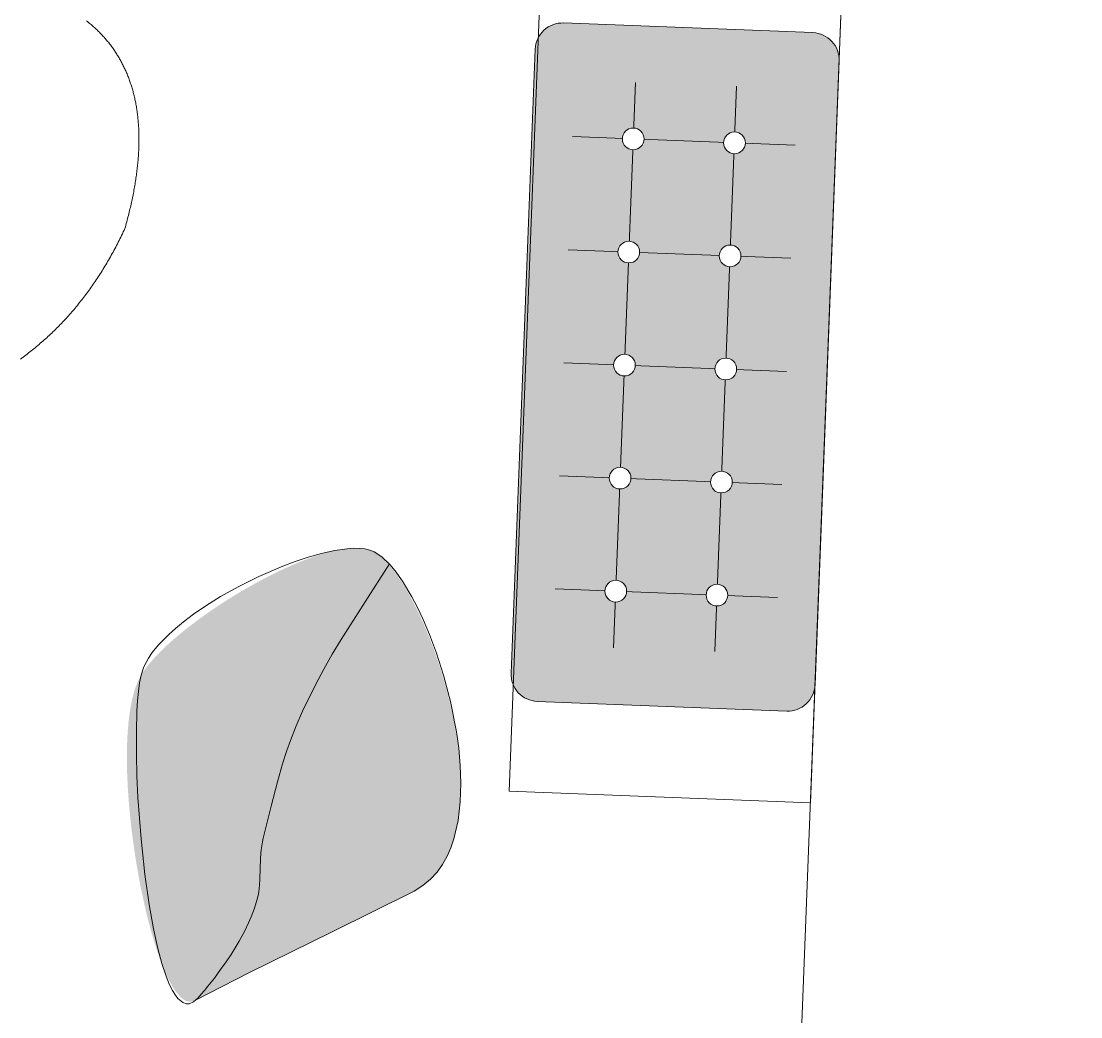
# Model space of a CAD drawing. Header units: millimetres. Extents: x 77208 to 83183, y 651 to 49284.
# Drawn here: x 81231 to 83183, y 35988 to 37821 of the extents above; entities that cross this region are included whole.
import ezdxf

# ---------------------------------------------------------------- set-up
doc = ezdxf.new("R2010")
doc.units = ezdxf.units.MM
doc.header["$MEASUREMENT"] = 0
for name, color, linetype, lineweight in [('FIXT-JNRY-PART', 42, 'Continuous', 0), ('FNSH-FLOR', 220, 'Continuous', 0), ('FURN-FREE', 1, 'Continuous', 0), ('FURN-PLNT', 211, 'Continuous', 0), ('PRES-FILL', 7, 'Continuous', 0)]:
    doc.layers.add(name, color=color, linetype=linetype, lineweight=lineweight)

# ---------------------------------------------------------------- blocks, each defined once
blk = doc.blocks.new('*U49')
at = {"linetype": 'ByBlock', "lineweight": -2}
blk.add_hatch(color=7, dxfattribs=at).paths.add_polyline_path([(-247.3, -615.9, -0.414214), (-295.3, -564), (-250.9, 585.1, -0.414214), (-199, 633.2), (260.6, 615.4, -0.414214), (308.7, 563.5), (264.3, -585.6, -0.414214), (212.4, -633.7)])
at = {"color": 0, "linetype": 'ByBlock', "lineweight": -2}
for p, q in [((-106.7, -517.1), (-66.5, 523.8)), ((79.8, -524.3), (120, 516.6)), ((-182.1, 424), (227.6, 408.2)), ((-190.1, 215.8), (219.6, 200)), ((-198.2, 7.7), (211.5, -8.2)), ((-206.2, -200.5), (203.5, -216.4)), ((-214.3, -408.7), (195.4, -424.5))]:
    blk.add_line(p, q, dxfattribs=at)
at = {"color": 0, "linetype": 'ByBlock', "lineweight": -2, "flags": 128}
blk.add_lwpolyline([(-247.3, -615.9, -0.414214), (-295.3, -564), (-250.9, 585.1, -0.414214), (-199, 633.2), (260.6, 615.4, -0.414214), (308.7, 563.5), (264.3, -585.6, -0.414214), (212.4, -633.7), (-247.3, -615.9)], format="xyb", close=True, dxfattribs=at)
at = {"color": 0, "linetype": 'ByBlock', "lineweight": -2}
for points in [[(-69.7, 439.7), (-71, 439.7), (-72.3, 439.6), (-73.5, 439.5), (-74.7, 439.3), (-76, 438.9), (-77.2, 438.6), (-78.3, 438.1), (-79.5, 437.6), (-80.6, 437), (-81.6, 436.3), (-82.7, 435.6), (-83.6, 434.8), (-84.6, 433.9), (-85.4, 433), (-86.2, 432.1), (-87, 431.1), (-87.7, 430), (-88.3, 428.9), (-88.8, 427.8), (-89.3, 426.6), (-89.7, 425.4), (-90, 424.2), (-90.2, 423), (-90.4, 421.7), (-90.5, 420.5), (-90.5, 419.2), (-90.4, 418), (-90.3, 416.7), (-90.1, 415.5), (-89.8, 414.3), (-89.4, 413.1), (-88.9, 411.9), (-88.4, 410.8), (-87.8, 409.6), (-87.1, 408.6), (-86.4, 407.6), (-85.6, 406.6), (-84.8, 405.7), (-83.8, 404.8), (-82.9, 404), (-81.9, 403.2), (-80.8, 402.6), (-79.7, 401.9), (-78.6, 401.4), (-77.4, 400.9), (-76.2, 400.5), (-75, 400.2), (-73.8, 400), (-72.5, 399.8), (-71.3, 399.7), (-70, 399.7), (-68.8, 399.8), (-67.5, 399.9), (-66.3, 400.2), (-65.1, 400.5), (-63.9, 400.8), (-62.7, 401.3), (-61.6, 401.8), (-60.5, 402.4), (-59.4, 403.1), (-58.4, 403.8), (-57.4, 404.6), (-56.5, 405.5), (-55.6, 406.4), (-54.8, 407.3), (-54.1, 408.3), (-53.4, 409.4), (-52.8, 410.5), (-52.2, 411.6), (-51.7, 412.8), (-51.3, 414), (-51, 415.2), (-50.8, 416.4), (-50.6, 417.7), (-50.5, 418.9), (-50.5, 420.2), (-50.6, 421.4), (-50.7, 422.7), (-51, 423.9), (-51.3, 425.1), (-51.6, 426.3), (-52.1, 427.5), (-52.6, 428.7), (-53.2, 429.8), (-53.9, 430.8), (-54.6, 431.8), (-55.4, 432.8), (-56.3, 433.7), (-57.2, 434.6), (-58.1, 435.4), (-59.2, 436.2), (-60.2, 436.8), (-61.3, 437.5), (-62.4, 438), (-63.6, 438.5), (-64.8, 438.9), (-66, 439.2), (-67.2, 439.4)], [(116.8, 432.5), (115.5, 432.5), (114.3, 432.4), (113, 432.3), (111.8, 432), (110.6, 431.7), (109.4, 431.4), (108.2, 430.9), (107.1, 430.4), (106, 429.8), (104.9, 429.1), (103.9, 428.4), (102.9, 427.6), (102, 426.7), (101.1, 425.8), (100.3, 424.9), (99.6, 423.9), (98.9, 422.8), (98.3, 421.7), (97.7, 420.6), (97.3, 419.4), (96.9, 418.2), (96.5, 417), (96.3, 415.8), (96.1, 414.5), (96, 413.3), (96, 412), (96.1, 410.8), (96.2, 409.5), (96.5, 408.3), (96.8, 407.1), (97.2, 405.9), (97.6, 404.7), (98.1, 403.5), (98.7, 402.4), (99.4, 401.4), (100.1, 400.4), (100.9, 399.4), (101.8, 398.5), (102.7, 397.6), (103.6, 396.8), (104.7, 396), (105.7, 395.4), (106.8, 394.7), (107.9, 394.2), (109.1, 393.7), (110.3, 393.3), (111.5, 393), (112.7, 392.8), (114, 392.6), (115.2, 392.5), (116.5, 392.5), (117.8, 392.6), (119, 392.7), (120.2, 392.9), (121.5, 393.2), (122.7, 393.6), (123.8, 394.1), (125, 394.6), (126.1, 395.2), (127.1, 395.9), (128.2, 396.6), (129.1, 397.4), (130.1, 398.3), (130.9, 399.2), (131.7, 400.1), (132.5, 401.1), (133.2, 402.2), (133.8, 403.3), (134.3, 404.4), (134.8, 405.6), (135.2, 406.8), (135.5, 408), (135.8, 409.2), (135.9, 410.5), (136, 411.7), (136, 413), (135.9, 414.2), (135.8, 415.5), (135.6, 416.7), (135.3, 417.9), (134.9, 419.1), (134.4, 420.3), (133.9, 421.4), (133.3, 422.6), (132.6, 423.6), (131.9, 424.6), (131.1, 425.6), (130.3, 426.5), (129.4, 427.4), (128.4, 428.2), (127.4, 429), (126.3, 429.6), (125.2, 430.2), (124.1, 430.8), (122.9, 431.3), (121.7, 431.7), (120.5, 432), (119.3, 432.2)], [(-77.8, 231.5), (-79, 231.5), (-80.3, 231.4), (-81.5, 231.3), (-82.8, 231.1), (-84, 230.8), (-85.2, 230.4), (-86.4, 229.9), (-87.5, 229.4), (-88.6, 228.8), (-89.7, 228.1), (-90.7, 227.4), (-91.7, 226.6), (-92.6, 225.8), (-93.5, 224.9), (-94.3, 223.9), (-95, 222.9), (-95.7, 221.8), (-96.3, 220.7), (-96.9, 219.6), (-97.3, 218.4), (-97.7, 217.2), (-98, 216), (-98.3, 214.8), (-98.5, 213.6), (-98.5, 212.3), (-98.6, 211), (-98.5, 209.8), (-98.3, 208.5), (-98.1, 207.3), (-97.8, 206.1), (-97.4, 204.9), (-97, 203.7), (-96.4, 202.6), (-95.8, 201.5), (-95.2, 200.4), (-94.5, 199.4), (-93.7, 198.4), (-92.8, 197.5), (-91.9, 196.6), (-90.9, 195.8), (-89.9, 195.1), (-88.9, 194.4), (-87.8, 193.8), (-86.6, 193.2), (-85.5, 192.8), (-84.3, 192.4), (-83.1, 192), (-81.8, 191.8), (-80.6, 191.6), (-79.3, 191.5), (-78.1, 191.5), (-76.8, 191.6), (-75.6, 191.7), (-74.3, 192), (-73.1, 192.3), (-71.9, 192.7), (-70.7, 193.1), (-69.6, 193.6), (-68.5, 194.2), (-67.4, 194.9), (-66.4, 195.6), (-65.4, 196.4), (-64.5, 197.3), (-63.7, 198.2), (-62.8, 199.2), (-62.1, 200.2), (-61.4, 201.2), (-60.8, 202.3), (-60.3, 203.4), (-59.8, 204.6), (-59.4, 205.8), (-59.1, 207), (-58.8, 208.3), (-58.7, 209.5), (-58.6, 210.8), (-58.6, 212), (-58.6, 213.3), (-58.8, 214.5), (-59, 215.7), (-59.3, 217), (-59.7, 218.2), (-60.1, 219.3), (-60.7, 220.5), (-61.3, 221.6), (-61.9, 222.6), (-62.7, 223.7), (-63.5, 224.6), (-64.3, 225.6), (-65.2, 226.4), (-66.2, 227.2), (-67.2, 228), (-68.3, 228.7), (-69.4, 229.3), (-70.5, 229.8), (-71.6, 230.3), (-72.8, 230.7), (-74.1, 231), (-75.3, 231.3)], [(108.7, 224.3), (107.5, 224.3), (106.2, 224.2), (105, 224.1), (103.8, 223.9), (102.5, 223.6), (101.3, 223.2), (100.2, 222.7), (99, 222.2), (97.9, 221.6), (96.9, 220.9), (95.8, 220.2), (94.9, 219.4), (93.9, 218.6), (93.1, 217.7), (92.3, 216.7), (91.5, 215.7), (90.8, 214.6), (90.2, 213.5), (89.7, 212.4), (89.2, 211.2), (88.8, 210), (88.5, 208.8), (88.2, 207.6), (88.1, 206.3), (88, 205.1), (88, 203.8), (88.1, 202.6), (88.2, 201.3), (88.4, 200.1), (88.7, 198.9), (89.1, 197.7), (89.6, 196.5), (90.1, 195.4), (90.7, 194.3), (91.4, 193.2), (92.1, 192.2), (92.9, 191.2), (93.7, 190.3), (94.6, 189.4), (95.6, 188.6), (96.6, 187.9), (97.7, 187.2), (98.8, 186.6), (99.9, 186), (101.1, 185.5), (102.3, 185.2), (103.5, 184.8), (104.7, 184.6), (105.9, 184.4), (107.2, 184.3), (108.5, 184.3), (109.7, 184.4), (111, 184.5), (112.2, 184.8), (113.4, 185.1), (114.6, 185.5), (115.8, 185.9), (116.9, 186.4), (118, 187), (119.1, 187.7), (120.1, 188.4), (121.1, 189.2), (122, 190.1), (122.9, 191), (123.7, 191.9), (124.4, 193), (125.1, 194), (125.7, 195.1), (126.3, 196.2), (126.7, 197.4), (127.1, 198.6), (127.5, 199.8), (127.7, 201), (127.9, 202.3), (128, 203.5), (128, 204.8), (127.9, 206.1), (127.8, 207.3), (127.5, 208.5), (127.2, 209.8), (126.8, 211), (126.4, 212.1), (125.9, 213.3), (125.3, 214.4), (124.6, 215.4), (123.9, 216.5), (123.1, 217.4), (122.2, 218.4), (121.3, 219.2), (120.3, 220), (119.3, 220.8), (118.3, 221.5), (117.2, 222.1), (116, 222.6), (114.9, 223.1), (113.7, 223.5), (112.5, 223.8), (111.2, 224)], [(-85.8, 23.3), (-87.1, 23.3), (-88.3, 23.3), (-89.6, 23.1), (-90.8, 22.9), (-92, 22.6), (-93.2, 22.2), (-94.4, 21.8), (-95.6, 21.2), (-96.7, 20.6), (-97.7, 20), (-98.7, 19.2), (-99.7, 18.4), (-100.6, 17.6), (-101.5, 16.7), (-102.3, 15.7), (-103.1, 14.7), (-103.7, 13.7), (-104.4, 12.6), (-104.9, 11.4), (-105.4, 10.3), (-105.8, 9.1), (-106.1, 7.9), (-106.3, 6.6), (-106.5, 5.4), (-106.6, 4.1), (-106.6, 2.9), (-106.5, 1.6), (-106.4, 0.4), (-106.2, -0.9), (-105.9, -2.1), (-105.5, -3.3), (-105, -4.5), (-104.5, -5.6), (-103.9, -6.7), (-103.2, -7.8), (-102.5, -8.8), (-101.7, -9.8), (-100.8, -10.7), (-99.9, -11.6), (-99, -12.4), (-98, -13.1), (-96.9, -13.8), (-95.8, -14.4), (-94.7, -15), (-93.5, -15.4), (-92.3, -15.8), (-91.1, -16.1), (-89.9, -16.4), (-88.6, -16.6), (-87.4, -16.6), (-86.1, -16.6), (-84.9, -16.6), (-83.6, -16.4), (-82.4, -16.2), (-81.2, -15.9), (-80, -15.5), (-78.8, -15.1), (-77.7, -14.5), (-76.5, -13.9), (-75.5, -13.3), (-74.5, -12.5), (-73.5, -11.8), (-72.6, -10.9), (-71.7, -10), (-70.9, -9), (-70.1, -8), (-69.5, -7), (-68.9, -5.9), (-68.3, -4.7), (-67.8, -3.6), (-67.4, -2.4), (-67.1, -1.2), (-66.9, 0.1), (-66.7, 1.3), (-66.6, 2.6), (-66.6, 3.8), (-66.7, 5.1), (-66.8, 6.3), (-67.1, 7.6), (-67.4, 8.8), (-67.7, 10), (-68.2, 11.2), (-68.7, 12.3), (-69.3, 13.4), (-70, 14.5), (-70.7, 15.5), (-71.5, 16.5), (-72.4, 17.4), (-73.3, 18.3), (-74.2, 19.1), (-75.2, 19.8), (-76.3, 20.5), (-77.4, 21.1), (-78.5, 21.6), (-79.7, 22.1), (-80.9, 22.5), (-82.1, 22.8), (-83.3, 23.1)], [(100.7, 16.1), (99.4, 16.1), (98.2, 16.1), (96.9, 15.9), (95.7, 15.7), (94.5, 15.4), (93.3, 15), (92.1, 14.6), (91, 14), (89.9, 13.4), (88.8, 12.8), (87.8, 12), (86.8, 11.2), (85.9, 10.4), (85, 9.5), (84.2, 8.5), (83.5, 7.5), (82.8, 6.4), (82.2, 5.3), (81.6, 4.2), (81.2, 3), (80.8, 1.9), (80.4, 0.6), (80.2, -0.6), (80, -1.8), (79.9, -3.1), (79.9, -4.3), (80, -5.6), (80.2, -6.8), (80.4, -8.1), (80.7, -9.3), (81.1, -10.5), (81.5, -11.7), (82, -12.8), (82.6, -13.9), (83.3, -15), (84, -16), (84.8, -17), (85.7, -17.9), (86.6, -18.8), (87.6, -19.6), (88.6, -20.3), (89.6, -21), (90.7, -21.6), (91.9, -22.2), (93, -22.6), (94.2, -23), (95.4, -23.3), (96.7, -23.6), (97.9, -23.8), (99.2, -23.8), (100.4, -23.9), (101.7, -23.8), (102.9, -23.6), (104.2, -23.4), (105.4, -23.1), (106.6, -22.7), (107.7, -22.3), (108.9, -21.7), (110, -21.1), (111.1, -20.5), (112.1, -19.8), (113, -19), (114, -18.1), (114.8, -17.2), (115.6, -16.2), (116.4, -15.2), (117.1, -14.2), (117.7, -13.1), (118.2, -11.9), (118.7, -10.8), (119.1, -9.6), (119.4, -8.4), (119.7, -7.1), (119.8, -5.9), (119.9, -4.6), (119.9, -3.4), (119.9, -2.1), (119.7, -0.9), (119.5, 0.4), (119.2, 1.6), (118.8, 2.8), (118.3, 3.9), (117.8, 5.1), (117.2, 6.2), (116.6, 7.3), (115.8, 8.3), (115, 9.3), (114.2, 10.2), (113.3, 11), (112.3, 11.9), (111.3, 12.6), (110.2, 13.3), (109.1, 13.9), (108, 14.4), (106.8, 14.9), (105.6, 15.3), (104.4, 15.6), (103.2, 15.9)], [(-93.9, -184.8), (-95.1, -184.8), (-96.4, -184.9), (-97.6, -185.1), (-98.9, -185.3), (-100.1, -185.6), (-101.3, -186), (-102.5, -186.4), (-103.6, -186.9), (-104.7, -187.5), (-105.8, -188.2), (-106.8, -188.9), (-107.8, -189.7), (-108.7, -190.6), (-109.6, -191.5), (-110.4, -192.5), (-111.1, -193.5), (-111.8, -194.5), (-112.4, -195.6), (-112.9, -196.8), (-113.4, -197.9), (-113.8, -199.1), (-114.1, -200.3), (-114.4, -201.6), (-114.5, -202.8), (-114.6, -204.1), (-114.6, -205.3), (-114.6, -206.6), (-114.4, -207.8), (-114.2, -209.1), (-113.9, -210.3), (-113.5, -211.5), (-113.1, -212.6), (-112.5, -213.8), (-111.9, -214.9), (-111.3, -216), (-110.5, -217), (-109.7, -217.9), (-108.9, -218.9), (-108, -219.7), (-107, -220.5), (-106, -221.3), (-105, -222), (-103.9, -222.6), (-102.7, -223.1), (-101.6, -223.6), (-100.4, -224), (-99.2, -224.3), (-97.9, -224.6), (-96.7, -224.7), (-95.4, -224.8), (-94.2, -224.8), (-92.9, -224.8), (-91.7, -224.6), (-90.4, -224.4), (-89.2, -224.1), (-88, -223.7), (-86.8, -223.2), (-85.7, -222.7), (-84.6, -222.1), (-83.5, -221.5), (-82.5, -220.7), (-81.5, -219.9), (-80.6, -219.1), (-79.7, -218.2), (-78.9, -217.2), (-78.2, -216.2), (-77.5, -215.1), (-76.9, -214), (-76.4, -212.9), (-75.9, -211.7), (-75.5, -210.5), (-75.2, -209.3), (-74.9, -208.1), (-74.8, -206.9), (-74.7, -205.6), (-74.7, -204.3), (-74.7, -203.1), (-74.9, -201.8), (-75.1, -200.6), (-75.4, -199.4), (-75.8, -198.2), (-76.2, -197), (-76.8, -195.9), (-77.4, -194.8), (-78, -193.7), (-78.8, -192.7), (-79.6, -191.7), (-80.4, -190.8), (-81.3, -189.9), (-82.3, -189.1), (-83.3, -188.4), (-84.3, -187.7), (-85.4, -187.1), (-86.6, -186.5), (-87.7, -186.1), (-88.9, -185.7), (-90.1, -185.3), (-91.4, -185.1)], [(92.7, -192.1), (91.4, -192), (90.1, -192.1), (88.9, -192.3), (87.7, -192.5), (86.4, -192.8), (85.2, -193.2), (84.1, -193.6), (82.9, -194.2), (81.8, -194.8), (80.8, -195.4), (79.7, -196.1), (78.8, -196.9), (77.8, -197.8), (77, -198.7), (76.2, -199.7), (75.4, -200.7), (74.7, -201.7), (74.1, -202.8), (73.6, -204), (73.1, -205.1), (72.7, -206.3), (72.4, -207.5), (72.2, -208.8), (72, -210), (71.9, -211.3), (71.9, -212.5), (72, -213.8), (72.1, -215), (72.3, -216.3), (72.6, -217.5), (73, -218.7), (73.5, -219.9), (74, -221), (74.6, -222.1), (75.3, -223.2), (76, -224.2), (76.8, -225.2), (77.6, -226.1), (78.5, -226.9), (79.5, -227.8), (80.5, -228.5), (81.6, -229.2), (82.7, -229.8), (83.8, -230.3), (85, -230.8), (86.2, -231.2), (87.4, -231.5), (88.6, -231.8), (89.9, -231.9), (91.1, -232), (92.4, -232), (93.6, -232), (94.9, -231.8), (96.1, -231.6), (97.3, -231.3), (98.5, -230.9), (99.7, -230.5), (100.8, -229.9), (101.9, -229.3), (103, -228.7), (104, -227.9), (105, -227.1), (105.9, -226.3), (106.8, -225.4), (107.6, -224.4), (108.3, -223.4), (109, -222.3), (109.6, -221.2), (110.2, -220.1), (110.7, -218.9), (111, -217.8), (111.4, -216.5), (111.6, -215.3), (111.8, -214.1), (111.9, -212.8), (111.9, -211.6), (111.8, -210.3), (111.7, -209.1), (111.4, -207.8), (111.1, -206.6), (110.7, -205.4), (110.3, -204.2), (109.8, -203.1), (109.2, -202), (108.5, -200.9), (107.8, -199.9), (107, -198.9), (106.1, -198), (105.2, -197.1), (104.3, -196.3), (103.2, -195.6), (102.2, -194.9), (101.1, -194.3), (100, -193.7), (98.8, -193.3), (97.6, -192.9), (96.4, -192.6), (95.2, -192.3)], [(-101.9, -393), (-103.2, -393), (-104.4, -393.1), (-105.7, -393.2), (-106.9, -393.5), (-108.1, -393.8), (-109.3, -394.1), (-110.5, -394.6), (-111.6, -395.1), (-112.8, -395.7), (-113.8, -396.4), (-114.8, -397.1), (-115.8, -397.9), (-116.7, -398.8), (-117.6, -399.7), (-118.4, -400.6), (-119.2, -401.6), (-119.8, -402.7), (-120.4, -403.8), (-121, -404.9), (-121.5, -406.1), (-121.9, -407.3), (-122.2, -408.5), (-122.4, -409.7), (-122.6, -411), (-122.7, -412.2), (-122.7, -413.5), (-122.6, -414.7), (-122.5, -416), (-122.2, -417.2), (-121.9, -418.5), (-121.6, -419.6), (-121.1, -420.8), (-120.6, -422), (-120, -423.1), (-119.3, -424.1), (-118.6, -425.2), (-117.8, -426.1), (-116.9, -427), (-116, -427.9), (-115.1, -428.7), (-114.1, -429.5), (-113, -430.1), (-111.9, -430.8), (-110.8, -431.3), (-109.6, -431.8), (-108.4, -432.2), (-107.2, -432.5), (-106, -432.7), (-104.7, -432.9), (-103.5, -433), (-102.2, -433), (-101, -432.9), (-99.7, -432.8), (-98.5, -432.6), (-97.3, -432.3), (-96.1, -431.9), (-94.9, -431.4), (-93.7, -430.9), (-92.6, -430.3), (-91.6, -429.6), (-90.6, -428.9), (-89.6, -428.1), (-88.7, -427.3), (-87.8, -426.3), (-87, -425.4), (-86.2, -424.4), (-85.6, -423.3), (-84.9, -422.2), (-84.4, -421.1), (-83.9, -419.9), (-83.5, -418.7), (-83.2, -417.5), (-83, -416.3), (-82.8, -415), (-82.7, -413.8), (-82.7, -412.5), (-82.8, -411.3), (-82.9, -410), (-83.1, -408.8), (-83.5, -407.6), (-83.8, -406.4), (-84.3, -405.2), (-84.8, -404.1), (-85.4, -403), (-86.1, -401.9), (-86.8, -400.9), (-87.6, -399.9), (-88.5, -399), (-89.4, -398.1), (-90.3, -397.3), (-91.3, -396.5), (-92.4, -395.9), (-93.5, -395.3), (-94.6, -394.7), (-95.8, -394.2), (-97, -393.8), (-98.2, -393.5), (-99.4, -393.3)], [(84.6, -400.2), (83.4, -400.2), (82.1, -400.3), (80.9, -400.4), (79.6, -400.7), (78.4, -401), (77.2, -401.4), (76, -401.8), (74.9, -402.3), (73.8, -402.9), (72.7, -403.6), (71.7, -404.3), (70.7, -405.1), (69.8, -406), (68.9, -406.9), (68.1, -407.8), (67.4, -408.9), (66.7, -409.9), (66.1, -411), (65.5, -412.1), (65.1, -413.3), (64.7, -414.5), (64.4, -415.7), (64.1, -416.9), (63.9, -418.2), (63.9, -419.4), (63.8, -420.7), (63.9, -422), (64.1, -423.2), (64.3, -424.4), (64.6, -425.7), (65, -426.9), (65.4, -428), (66, -429.2), (66.6, -430.3), (67.2, -431.3), (67.9, -432.4), (68.7, -433.3), (69.6, -434.3), (70.5, -435.1), (71.5, -435.9), (72.5, -436.7), (73.5, -437.4), (74.6, -438), (75.8, -438.5), (76.9, -439), (78.1, -439.4), (79.3, -439.7), (80.6, -439.9), (81.8, -440.1), (83.1, -440.2), (84.3, -440.2), (85.6, -440.1), (86.8, -440), (88.1, -439.8), (89.3, -439.5), (90.5, -439.1), (91.6, -438.6), (92.8, -438.1), (93.9, -437.5), (95, -436.8), (96, -436.1), (97, -435.3), (97.9, -434.5), (98.7, -433.6), (99.6, -432.6), (100.3, -431.6), (101, -430.5), (101.6, -429.4), (102.1, -428.3), (102.6, -427.1), (103, -425.9), (103.3, -424.7), (103.6, -423.5), (103.7, -422.2), (103.8, -421), (103.8, -419.7), (103.8, -418.5), (103.6, -417.2), (103.4, -416), (103.1, -414.8), (102.7, -413.6), (102.3, -412.4), (101.7, -411.3), (101.1, -410.2), (100.5, -409.1), (99.7, -408.1), (98.9, -407.1), (98.1, -406.2), (97.2, -405.3), (96.2, -404.5), (95.2, -403.8), (94.1, -403.1), (93, -402.5), (91.9, -401.9), (90.7, -401.4), (89.6, -401.1), (88.3, -400.7), (87.1, -400.5)]]:
    blk.add_wipeout(points, dxfattribs=at)
for centre in [(-70.5, 419.7), (116, 412.5), (-78.6, 211.5), (108, 204.3), (-86.6, 3.3), (99.9, -3.9), (-94.7, -204.8), (91.9, -212), (-102.7, -413), (83.8, -420.2)]:
    blk.add_circle(centre, 20, dxfattribs=at)

msp = doc.modelspace()

# ---------------------------------------------------------------- hatches: boundary and pattern name
at = {"layer": 'PRES-FILL'}
h = msp.add_hatch(color=7, dxfattribs=at)
edge = h.paths.add_edge_path()
edge.add_spline(control_points=[(81555.3, 36021.2), (81555.7, 36021.5), (81556.1, 36021.9), (81556.5, 36022.3)], knot_values=[0, 0, 0, 0, 1, 1, 1, 1], degree=3, periodic=0)
edge.add_spline(control_points=[(81556.5, 36022.3), (81556.6, 36022.4), (81556.7, 36022.5), (81556.9, 36022.6), (81566.8, 36032.5), (81583.4, 36050.9), (81600.6, 36073.7)], knot_values=[0, 0, 0, 0, 0.013016, 0.013016, 0.013016, 1, 1, 1, 1], degree=3, periodic=0)
edge.add_spline(control_points=[(81600.6, 36073.7), (81629.1, 36111.3), (81659.6, 36160.9), (81665.8, 36204.5)], knot_values=[0, 0, 0, 0, 1, 1, 1, 1], degree=3, periodic=0)
edge.add_line((81665.8, 36204.5), (81665.8, 36204.5))
edge.add_spline(control_points=[(81665.8, 36204.5), (81666.1, 36206.2), (81666.3, 36207.9), (81666.5, 36209.6)], knot_values=[0, 0, 0, 0, 1, 1, 1, 1], degree=3, periodic=0)
edge.add_spline(control_points=[(81666.5, 36209.6), (81670.9, 36245.2), (81668.5, 36281.8), (81677, 36316.6)], knot_values=[0, 0, 0, 0, 1, 1, 1, 1], degree=3, periodic=0)
edge.add_line((81677, 36316.6), (81677, 36316.6))
edge.add_line((81677, 36316.6), (81677, 36316.6))
edge.add_spline(control_points=[(81677, 36316.6), (81696.3, 36395.8), (81714.2, 36476.1), (81749.3, 36550.5)], knot_values=[0, 0, 0, 0, 1, 1, 1, 1], degree=3, periodic=0)
edge.add_spline(control_points=[(81749.3, 36550.5), (81763.6, 36580.7), (81778.4, 36610.3), (81794.6, 36639.1)], knot_values=[0, 0, 0, 0, 1, 1, 1, 1], degree=3, periodic=0)
edge.add_spline(control_points=[(81794.6, 36639.1), (81802.9, 36653.7), (81811.5, 36668.2), (81820.6, 36682.5)], knot_values=[0, 0, 0, 0, 1, 1, 1, 1], degree=3, periodic=0)
edge.add_line((81820.6, 36682.5), (81908.4, 36820.6))
edge.add_spline(control_points=[(81908.4, 36820.6), (81899.1, 36831.3), (81890, 36839.4), (81881.3, 36844.4), (81804.3, 36888.7), (81512.9, 36717.7), (81452, 36617.1), (81377.1, 36493.3), (81479.6, 35958.4), (81554.7, 36020.6)], knot_values=[0, 0, 0, 0, 0.048113, 0.048113, 0.048113, 0.474872, 0.474872, 0.474872, 1, 1, 1, 1], degree=3, periodic=0)
edge.add_spline(control_points=[(81554.7, 36020.6), (81554.9, 36020.8), (81555.1, 36021), (81555.3, 36021.2)], knot_values=[0, 0, 0, 0, 1, 1, 1, 1], degree=3, periodic=0)
h = msp.add_hatch(color=7, dxfattribs=at)
edge = h.paths.add_edge_path()
edge.add_spline(control_points=[(81551.2, 36018.2), (81684.3, 36088), (81821.6, 36149.7), (81954.7, 36219.5), (82124.3, 36308.4), (82006.2, 36708), (81908.4, 36820.6)], knot_values=[0, 0, 0, 0, 0.439797, 0.439797, 0.439797, 1, 1, 1, 1], degree=3, periodic=0)
edge.add_line((81908.4, 36820.6), (81820.6, 36682.5))
edge.add_spline(control_points=[(81820.6, 36682.5), (81793.7, 36640.3), (81770.9, 36596.1), (81749.3, 36550.5), (81714.2, 36476.1), (81696.3, 36395.8), (81677, 36316.6), (81668.1, 36280.1), (81671.2, 36241.7), (81665.8, 36204.5), (81655.7, 36134.5), (81583.3, 36048.9), (81556.9, 36022.6), (81555, 36020.8), (81553.1, 36019.3), (81551.2, 36018.2)], knot_values=[0, 0, 0, 0, 0.204169, 0.204169, 0.204169, 0.537477, 0.537477, 0.537477, 0.690892, 0.690892, 0.690892, 0.979459, 0.979459, 0.979459, 1, 1, 1, 1], degree=3, periodic=0)

# ---------------------------------------------------------------- linework, layer by layer
at = {"layer": 'FIXT-JNRY-PART', "flags": 128}
msp.add_lwpolyline([(82129.8, 36403.2), (82302.7, 40877.5), (82857.5, 40856.1), (82684.6, 36381.7), (82129.8, 36403.2)], close=True, dxfattribs=at)
at = {"layer": 'FURN-FREE', "flags": 128}
for points in [[(81351.7, 37821.8), (81353.4, 37820.5), (81355.1, 37819.1), (81356.7, 37817.8), (81358.3, 37816.4), (81360, 37815), (81361.6, 37813.7), (81363.1, 37812.3), (81364.7, 37810.9), (81366.3, 37809.4), (81367.8, 37808), (81369.3, 37806.6), (81370.9, 37805.1), (81372.4, 37803.7), (81373.8, 37802.2), (81375.3, 37800.8), (81376.8, 37799.3), (81378.2, 37797.8), (81379.6, 37796.3), (81381, 37794.8), (81382.4, 37793.2), (81383.8, 37791.7), (81385.2, 37790.2), (81386.5, 37788.6), (81387.9, 37787), (81389.2, 37785.5), (81390.5, 37783.9), (81391.8, 37782.3), (81393.1, 37780.7), (81394.3, 37779.1), (81395.6, 37777.4), (81396.8, 37775.8), (81398, 37774.2), (81399.2, 37772.5), (81400.4, 37770.8), (81401.6, 37769.2), (81402.8, 37767.5), (81403.9, 37765.8), (81405, 37764.1), (81406.2, 37762.4), (81407.3, 37760.7), (81408.3, 37758.9), (81409.4, 37757.2), (81410.5, 37755.4), (81411.5, 37753.7), (81412.5, 37751.9), (81413.6, 37750.1), (81414.6, 37748.3), (81415.5, 37746.5), (81416.5, 37744.7), (81417.5, 37742.9), (81418.4, 37741), (81419.3, 37739.2), (81420.2, 37737.3), (81421.1, 37735.5), (81422, 37733.6), (81422.9, 37731.7), (81423.7, 37729.8), (81424.6, 37727.9), (81425.4, 37726), (81426.2, 37724.1), (81427, 37722.1), (81427.8, 37720.2), (81428.6, 37718.2), (81429.3, 37716.3), (81430, 37714.3), (81430.8, 37712.3), (81431.5, 37710.3), (81432.2, 37708.3), (81432.8, 37706.3), (81433.5, 37704.3), (81434.1, 37702.3), (81434.8, 37700.2), (81435.4, 37698.2), (81436, 37696.1), (81436.6, 37694), (81437.2, 37691.9), (81437.7, 37689.9), (81438.3, 37687.8), (81438.8, 37685.6), (81439.3, 37683.5), (81439.8, 37681.4), (81440.3, 37679.2), (81440.8, 37677.1), (81441.2, 37674.9), (81441.7, 37672.8), (81442.1, 37670.6), (81442.5, 37668.4), (81442.9, 37666.2), (81443.3, 37664), (81443.7, 37661.7), (81444, 37659.5), (81444.3, 37657.3), (81444.7, 37655), (81445, 37652.7), (81445.3, 37650.5), (81445.6, 37648.2), (81445.8, 37645.9), (81446.1, 37643.6), (81446.3, 37641.3), (81446.5, 37639), (81446.7, 37636.6), (81446.9, 37634.3), (81447.1, 37631.9), (81447.3, 37629.6), (81447.4, 37627.2), (81447.6, 37624.8), (81447.7, 37622.4), (81447.8, 37620), (81447.9, 37617.6), (81447.9, 37615.2), (81448, 37612.8), (81448, 37610.3), (81448.1, 37607.9), (81448.1, 37605.4), (81448.1, 37602.9), (81448.1, 37600.4), (81448.1, 37600.4), (81448.1, 37597.9), (81448, 37595.4), (81448, 37592.9), (81447.9, 37590.4), (81447.8, 37587.9), (81447.7, 37585.3), (81447.6, 37582.8), (81447.4, 37580.2), (81447.3, 37577.7), (81447.1, 37575.1), (81447, 37572.5), (81446.8, 37569.9), (81446.6, 37567.3), (81446.4, 37564.6), (81446.1, 37562), (81445.9, 37559.4), (81445.6, 37556.7), (81445.3, 37554.1), (81445, 37551.4), (81444.7, 37548.7), (81444.4, 37546), (81444.1, 37543.3), (81443.7, 37540.6), (81443.4, 37537.9), (81443, 37535.1), (81442.6, 37532.4), (81442.2, 37529.6), (81441.8, 37526.9), (81441.3, 37524.1), (81440.9, 37521.3), (81440.4, 37518.5), (81439.9, 37515.7), (81439.4, 37512.9), (81438.9, 37510.1), (81438.4, 37507.3), (81437.8, 37504.4), (81437.3, 37501.6), (81436.7, 37498.7), (81436.1, 37495.8), (81435.5, 37493), (81434.9, 37490.1), (81434.3, 37487.2), (81433.6, 37484.3), (81433, 37481.3), (81432.3, 37478.4), (81431.6, 37475.5), (81430.9, 37472.5), (81430.2, 37469.6), (81429.5, 37466.6), (81428.7, 37463.6), (81427.9, 37460.6), (81427.2, 37457.6), (81426.4, 37454.6), (81425.6, 37451.6), (81424.8, 37448.5), (81423.9, 37445.5), (81423.1, 37442.5), (81422.2, 37439.4)], [(81422.2, 37439.4), (81420.7, 37436.2), (81419.2, 37433.1), (81417.7, 37429.9), (81416.2, 37426.8), (81414.7, 37423.7), (81413.2, 37420.6), (81411.6, 37417.5), (81410.1, 37414.4), (81408.5, 37411.3), (81406.9, 37408.3), (81405.3, 37405.3), (81403.7, 37402.2), (81402.1, 37399.2), (81400.5, 37396.2), (81398.9, 37393.3), (81397.2, 37390.3), (81395.6, 37387.4), (81393.9, 37384.4), (81392.2, 37381.5), (81390.5, 37378.6), (81388.8, 37375.7), (81387.1, 37372.8), (81385.4, 37370), (81383.7, 37367.1), (81381.9, 37364.3), (81380.2, 37361.5), (81378.4, 37358.6), (81376.6, 37355.9), (81374.8, 37353.1), (81373, 37350.3), (81371.2, 37347.6), (81369.4, 37344.8), (81367.6, 37342.1), (81365.7, 37339.4), (81363.9, 37336.7), (81362, 37334), (81360.1, 37331.4), (81358.2, 37328.7), (81356.3, 37326.1), (81354.4, 37323.4), (81352.5, 37320.8), (81350.6, 37318.2), (81348.6, 37315.7), (81346.7, 37313.1), (81344.7, 37310.5), (81342.7, 37308), (81340.7, 37305.5), (81338.7, 37303), (81336.7, 37300.5), (81334.7, 37298), (81332.7, 37295.5), (81330.6, 37293.1), (81328.6, 37290.6), (81326.5, 37288.2), (81324.4, 37285.8), (81322.4, 37283.4), (81320.3, 37281), (81318.1, 37278.6), (81316, 37276.3), (81313.9, 37273.9), (81311.7, 37271.6), (81309.6, 37269.3), (81307.4, 37267), (81305.3, 37264.7), (81303.1, 37262.5), (81300.9, 37260.2), (81298.7, 37258), (81296.4, 37255.7), (81294.2, 37253.5), (81292, 37251.3), (81289.7, 37249.1), (81287.4, 37247), (81285.2, 37244.8), (81282.9, 37242.7), (81280.6, 37240.5), (81278.3, 37238.4), (81275.9, 37236.3), (81273.6, 37234.2), (81271.3, 37232.2), (81268.9, 37230.1), (81266.5, 37228.1), (81264.2, 37226), (81261.8, 37224), (81259.4, 37222), (81257, 37220), (81254.6, 37218.1), (81252.1, 37216.1), (81249.7, 37214.1), (81247.2, 37212.2), (81244.8, 37210.3), (81242.3, 37208.4), (81239.8, 37206.5), (81237.3, 37204.6), (81234.8, 37202.8), (81232.3, 37200.9), (81229.7, 37199.1)]]:
    msp.add_lwpolyline(points, dxfattribs=at)
at = {"layer": 'FURN-FREE', "linetype": 'Continuous', "lineweight": 0, "flags": 128}
msp.add_lwpolyline([(81551.1, 36018.1), (81651.7, 36069.5), (81803.8, 36144.2), (81954.7, 36219.5), (81971.1, 36229.5), (81985.1, 36241.2), (81997.1, 36254.3), (82007.1, 36268.5), (82015.5, 36283.6), (82022.4, 36299.4), (82028, 36315.6), (82035.8, 36349.6), (82039.8, 36384), (82040.9, 36417.9), (82039.7, 36450.8), (82036.9, 36482.4), (82032.8, 36512.4), (82021.7, 36568.7), (82008.9, 36617), (81995.8, 36657.8), (81983.1, 36691.7), (81971.3, 36719.7), (81960.4, 36742.6), (81950.7, 36761.3), (81933.3, 36790.4), (81920.1, 36809), (81910.2, 36820.9), (81895.5, 36835), (81881.3, 36844.4), (81873.2, 36847.5), (81864, 36849.5), (81854, 36850.5), (81843.3, 36850.6), (81832.1, 36849.9), (81808.4, 36846.6), (81784, 36841.3), (81759.7, 36834.4), (81735.9, 36826.5), (81713, 36817.9), (81669.1, 36799), (81630.8, 36779.9), (81598.3, 36761.6), (81571, 36744.6), (81548.5, 36729.2), (81530.1, 36715.4), (81515.2, 36703.1), (81503.1, 36692.2), (81484.4, 36673.1), (81472.7, 36658.8), (81465.5, 36648.2), (81457.1, 36632.4), (81452, 36617.1), (81449.4, 36602.8), (81447.3, 36586.8), (81445.7, 36569.5), (81444.5, 36551.3), (81443.3, 36512.1), (81443.3, 36471.6), (81444.4, 36431.2), (81446.3, 36391.7), (81451.9, 36315.8), (81459.1, 36249.8), (81467, 36194.6), (81475, 36149.7), (81482.9, 36113.9), (81490.4, 36085.9), (81497.4, 36064.5), (81503.9, 36048.3), (81509.8, 36036.3), (81515.2, 36027.6), (81520, 36021.5), (81528.7, 36014.2), (81535.4, 36011.9), (81540.6, 36012), (81548.6, 36015.3), (81556.9, 36022.6), (81562.8, 36029.4), (81568.9, 36036.6), (81575, 36044.1), (81581.1, 36051.7), (81587.1, 36059.4), (81598.5, 36074.8), (81608.8, 36089.3), (81617.7, 36102.6), (81632.7, 36127.2), (81643, 36146.3), (81650.1, 36160.8), (81654.8, 36171.8), (81661, 36188.2), (81665.8, 36204.5), (81667.4, 36211.5), (81668.6, 36218), (81670.1, 36230.4), (81670.9, 36241.3), (81672.2, 36279.3), (81672.8, 36288.7), (81673.4, 36295.7), (81674.8, 36306.2), (81677, 36316.6), (81691.5, 36376), (81703, 36420.4), (81712.6, 36453.5), (81720.5, 36478.1), (81726.9, 36496.5), (81737.5, 36523.7), (81749.3, 36550.5), (81765.8, 36584.5), (81778.6, 36609.6), (81788.5, 36628.1), (81804.1, 36655.6), (81820.6, 36682.5), (81865, 36752.3), (81909.4, 36822.1)], dxfattribs=at)

# ---------------------------------------------------------------- next in the draw order: block references
at = {"layer": 'FURN-PLNT'}
msp.add_blockref('*U49', (82428.8, 37184.7), dxfattribs=at)

# ---------------------------------------------------------------- next in the draw order: linework, layer by layer
at = {"layer": 'FNSH-FLOR', "flags": 128}
msp.add_lwpolyline([(79429.1, 49249.6), (77562.7, 955.6), (80790, 830.9), (80783.9, 671.5), (81303.7, 651.4), (83182.6, 49264.1), (82662.6, 49284.2), (82656.4, 49124.8), (79429.1, 49249.6)], close=True, dxfattribs=at)

doc.saveas('drawing.dxf')
